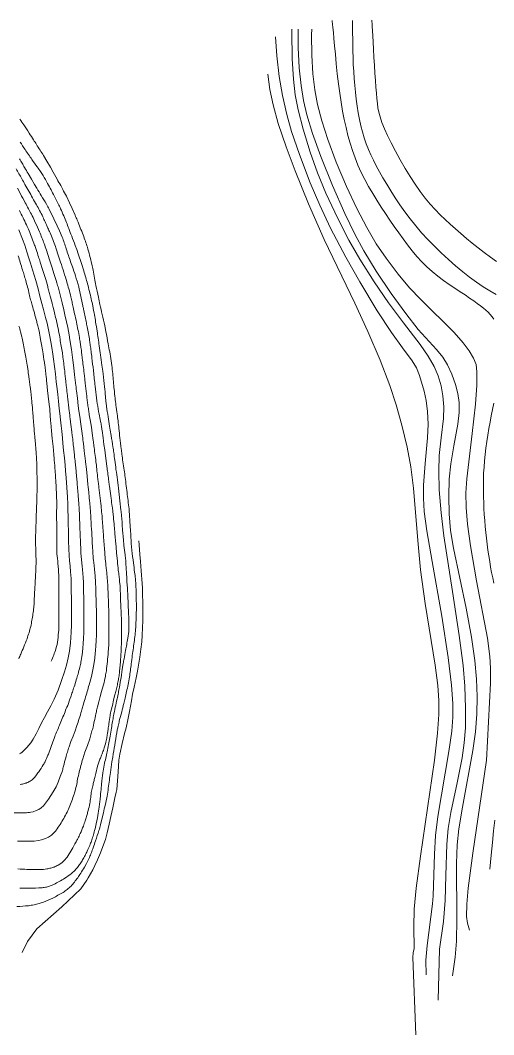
# Model space of a CAD drawing. Header units: inches. Extents: x 115425 to 116786, y 150085 to 152399.
# Drawn here: x 115959.2 to 116052.6, y 151017.7 to 151217.8 of the extents above; entities that cross this region are included whole.
import ezdxf

# ---------------------------------------------------------------- set-up
doc = ezdxf.new("R2010")
doc.units = ezdxf.units.IN
doc.header["$MEASUREMENT"] = 0
doc.layers.add('Contour', color=7, linetype='Continuous', lineweight=0, true_color=0xbed2ff)

msp = doc.modelspace()

# ---------------------------------------------------------------- linework, layer by layer
at = {"layer": 'Contour'}
for points in [[(116041.62, 151024.52), (116041.92, 151034.61), (116042.67, 151040.06), (116043, 151044.22), (116043.17, 151049.17), (116043.36, 151055.34), (116043.63, 151058.44), (116044.13, 151061.56), (116045.38, 151067.44), (116046.36, 151072.35), (116046.78, 151075.3), (116046.99, 151078.29), (116047.03, 151082.13), (116046.87, 151086.47), (116046.53, 151090.55), (116045.78, 151096.5), (116044.48, 151105.13), (116042.74, 151116.16), (116042.19, 151120.71), (116041.85, 151125.22), (116041.75, 151128.88), (116041.85, 151131.98), (116042.24, 151135.5), (116042.66, 151139.31), (116042.72, 151141.58), (116042.55, 151143.76), (116042.21, 151145.74), (116041.65, 151147.68), (116040.83, 151149.54), (116039.67, 151151.55), (116038.08, 151153.89), (116034.8, 151158.17), (116031.84, 151162.09), (116029.01, 151166.23), (116026.16, 151170.73), (116024.02, 151174.44), (116021.82, 151178.74), (116019.5, 151183.73), (116017.83, 151187.76), (116016.37, 151191.85), (116014.99, 151196.33), (116013.99, 151200.2), (116013.42, 151203.16), (116013.06, 151206.21), (116012.83, 151210.2), (116012.75, 151215.55), (116012.76, 151216.06)], [(116044.47, 151029.38), (116044.55, 151029.8), (116045, 151033.01), (116045.22, 151036.16), (116045.29, 151040.5), (116045.21, 151051.53), (116045.38, 151055.19), (116045.71, 151058.33), (116046.4, 151062.61), (116048.48, 151073.77), (116048.99, 151077.48), (116049.25, 151080.97), (116049.33, 151084.48), (116049.2, 151087.87), (116048.85, 151091.52), (116048.18, 151096.14), (116047.13, 151101.89), (116044.63, 151113.73), (116044.09, 151117.22), (116043.8, 151120.46), (116043.71, 151123.96), (116043.82, 151127.3), (116044.12, 151130.36), (116044.74, 151133.87), (116045.52, 151138.17), (116045.75, 151140.48), (116045.74, 151142.47), (116045.5, 151144.19), (116045.05, 151145.97), (116044.31, 151148.06), (116043.45, 151149.87), (116042.52, 151151.36), (116041.27, 151152.92), (116037.71, 151156.86), (116035.22, 151160), (116032.38, 151163.92), (116029.42, 151168.37), (116026.98, 151172.36), (116025.19, 151175.63), (116023.22, 151179.69), (116020.8, 151185.22), (116018.5, 151190.97), (116016.86, 151195.52), (116015.74, 151199.18), (116015.06, 151202.02), (116014.58, 151204.97), (116014.22, 151208.45), (116014.01, 151212.47), (116014.01, 151216.06)], [(116016.71, 151216.06), (116016.66, 151214.95), (116016.69, 151210.97), (116016.91, 151207.24), (116017.29, 151204.1), (116017.84, 151201.22), (116018.68, 151197.99), (116019.86, 151194.33), (116021.53, 151189.87), (116023.55, 151185.03), (116025.59, 151180.7), (116027.53, 151176.99), (116029.43, 151173.77), (116031.38, 151170.88), (116033.72, 151167.77), (116035.96, 151165.09), (116038.2, 151162.73), (116044.79, 151156.23), (116046.56, 151154.24), (116047.75, 151152.66), (116048.62, 151151.19), (116049.11, 151149.91), (116049.28, 151148.52), (116049.26, 151145.87), (116049.01, 151142.11), (116048.36, 151136.32), (116047.26, 151127.4), (116047.11, 151124.6), (116047.15, 151121.75), (116047.42, 151118.46), (116048.02, 151114.15), (116049.21, 151107.28), (116051.33, 151095.96), (116051.83, 151092.33), (116051.98, 151090.01), (116051.95, 151087.11), (116051.13, 151071.81), (116051.13, 151071.74)], [(116020.72, 151217.81), (116020.74, 151217.57), (116020.79, 151217.1), (116020.86, 151216.39), (116020.95, 151215.44), (116021.06, 151214.25), (116021.19, 151212.82), (116021.35, 151211.15), (116021.53, 151209.25), (116021.73, 151207.26), (116021.96, 151205.33), (116022.21, 151203.47), (116022.49, 151201.67), (116022.79, 151199.94), (116023.11, 151198.27), (116023.45, 151196.66), (116023.83, 151195.12), (116024.24, 151193.62), (116024.7, 151192.15), (116025.23, 151190.69), (116025.81, 151189.24), (116026.45, 151187.82), (116027.15, 151186.42), (116027.91, 151185.03), (116028.72, 151183.67), (116029.56, 151182.33), (116030.41, 151181), (116031.26, 151179.7), (116032.12, 151178.42), (116032.98, 151177.16), (116033.85, 151175.92), (116034.72, 151174.71), (116035.6, 151173.51), (116036.5, 151172.36), (116037.43, 151171.25), (116038.4, 151170.2), (116039.41, 151169.2), (116040.45, 151168.26), (116041.53, 151167.36), (116042.65, 151166.52), (116043.8, 151165.73), (116044.93, 151164.99), (116045.97, 151164.3), (116046.94, 151163.65), (116047.82, 151163.05), (116048.63, 151162.49), (116049.35, 151161.97), (116049.99, 151161.5), (116050.54, 151161.08), (116051.04, 151160.67), (116051.49, 151160.25), (116051.9, 151159.81), (116052.26, 151159.36), (116052.59, 151158.9)], [(116053.05, 151163.76), (116051.79, 151164.48), (116050.5, 151165.29), (116049.18, 151166.18), (116047.83, 151167.17), (116046.46, 151168.24), (116045.07, 151169.4), (116043.64, 151170.64), (116042.23, 151171.94), (116040.88, 151173.25), (116039.6, 151174.58), (116038.37, 151175.92), (116037.2, 151177.28), (116036.1, 151178.65), (116035.05, 151180.04), (116034.06, 151181.45), (116033.14, 151182.84), (116032.27, 151184.18), (116031.47, 151185.48), (116030.72, 151186.73), (116030.03, 151187.94), (116029.4, 151189.11), (116028.84, 151190.22), (116028.33, 151191.3), (116027.87, 151192.37), (116027.44, 151193.47), (116027.06, 151194.62), (116026.7, 151195.8), (116026.39, 151197.02), (116026.11, 151198.28), (116025.86, 151199.58), (116025.65, 151200.92), (116025.47, 151202.27), (116025.31, 151203.63), (116025.18, 151204.99), (116025.06, 151206.36), (116024.97, 151207.72), (116024.89, 151209.09), (116024.84, 151210.46), (116024.81, 151211.84), (116024.79, 151213.13), (116024.78, 151214.27), (116024.76, 151215.26), (116024.75, 151216.08), (116024.74, 151216.75), (116024.74, 151217.27), (116024.73, 151217.62), (116024.73, 151217.82)], [(116053.15, 151170.27), (116051.92, 151171.11), (116050.71, 151172.01), (116049.52, 151172.94), (116048.36, 151173.88), (116047.22, 151174.81), (116046.12, 151175.75), (116045.04, 151176.69), (116044, 151177.62), (116042.98, 151178.56), (116041.99, 151179.49), (116041.02, 151180.48), (116040.04, 151181.57), (116039.06, 151182.77), (116038.07, 151184.07), (116037.09, 151185.48), (116036.1, 151186.99), (116035.11, 151188.61), (116034.12, 151190.33), (116033.18, 151192.05), (116032.35, 151193.64), (116031.64, 151195.11), (116031.03, 151196.45), (116030.54, 151197.67), (116030.16, 151198.77), (116029.9, 151199.74), (116029.74, 151200.59), (116029.64, 151201.44), (116029.54, 151202.4), (116029.44, 151203.48), (116029.35, 151204.66), (116029.25, 151205.96), (116029.15, 151207.38), (116029.05, 151208.91), (116028.96, 151210.55), (116028.87, 151212.15), (116028.79, 151213.55), (116028.72, 151214.76), (116028.66, 151215.77), (116028.62, 151216.58), (116028.58, 151217.2), (116028.56, 151217.61), (116028.55, 151217.83)], [(116009.52, 151214.55), (116009.78, 151210.8), (116010.25, 151206.74), (116010.9, 151202.98), (116011.75, 151199.24), (116012.69, 151195.93), (116014.25, 151191.35), (116016.4, 151185.74), (116018.26, 151181.36), (116020.42, 151176.85), (116023.42, 151171.08), (116026.15, 151166.24), (116029.6, 151160.55), (116032.43, 151156.22), (116034.61, 151153.21), (116036.52, 151150.67), (116037.32, 151149.28), (116037.93, 151147.74), (116038.87, 151144.68), (116039.28, 151142.82), (116039.54, 151140.67), (116039.64, 151138.16), (116039.55, 151135.44), (116039.09, 151130.44), (116038.73, 151126.13), (116038.71, 151123.57), (116038.88, 151120.93), (116039.37, 151117.14), (116040.42, 151111.05), (116042.35, 151100.27), (116043.57, 151092.16), (116044.23, 151086.69), (116044.49, 151083.05), (116044.51, 151080.4), (116044.29, 151077.59), (116043.74, 151073.62), (116041.55, 151060.79), (116041.1, 151057), (116040.9, 151053.33), (116040.65, 151045.16), (116040.52, 151043.54)], [(116037.19, 151017.74), (116036.61, 151032.99), (116036.71, 151033.86), (116036.92, 151034.77), (116036.8, 151039), (116036.92, 151042.52), (116037.3, 151046.66), (116038.12, 151052.96), (116040.9, 151071.89), (116041.5, 151077.21), (116041.75, 151080.87), (116041.76, 151083.69), (116041.54, 151086.65), (116041.01, 151090.61), (116039.04, 151102.82), (116038.17, 151109.42), (116037.62, 151115.23), (116036.74, 151125.53), (116036.21, 151129.72), (116035.49, 151133.6), (116034.47, 151137.99), (116033.34, 151142), (116032.07, 151145.78), (116030.16, 151150.77), (116027.77, 151156.45), (116025.17, 151162.06), (116019.15, 151174.62), (116016.06, 151181.63), (116013.39, 151188.11), (116011.62, 151192.89), (116010.1, 151197.49), (116009.08, 151201.18), (116008.43, 151204.19), (116008.01, 151207.23)], [(115958.93, 151176.47), (115959.64, 151174.65), (115960.07, 151173.5), (115960.52, 151172.13), (115960.89, 151170.94), (115961.22, 151169.91), (115961.63, 151168.61), (115962.28, 151166.48), (115962.73, 151164.83), (115963.09, 151163.42), (115963.47, 151162), (115963.8, 151160.78), (115964.21, 151159.19), (115964.49, 151158.12), (115964.77, 151156.77), (115964.97, 151155.81), (115965.23, 151154.39), (115965.4, 151153.32), (115965.62, 151151.95), (115965.77, 151150.98), (115965.97, 151149.53), (115966.14, 151148.07), (115966.3, 151146.52), (115966.46, 151145.14), (115966.58, 151144.05), (115966.73, 151142.71), (115966.89, 151141.25), (115966.99, 151140.27), (115967.12, 151138.99), (115967.25, 151137.84), (115967.37, 151136.76), (115967.51, 151135.41), (115967.61, 151134.43), (115967.76, 151132.97), (115967.9, 151131.51), (115968.04, 151130.1), (115968.14, 151128.99), (115968.24, 151127.6), (115968.39, 151125.68), (115968.5, 151123.75), (115968.57, 151122.46), (115968.6, 151121.25), (115968.63, 151119.91), (115968.66, 151118.47), (115968.69, 151117.1), (115968.74, 151115.1), (115968.77, 151113.66), (115968.85, 151112.22), (115968.94, 151111.26), (115969.04, 151110.13), (115969.13, 151109.01), (115969.23, 151107.73), (115969.26, 151106.47), (115969.26, 151105.51), (115969.28, 151103.58), (115969.29, 151102.49), (115969.29, 151101.08), (115969.29, 151099.74), (115969.28, 151098.52), (115969.26, 151097.11), (115969.1, 151095.06), (115968.88, 151093.37), (115968.66, 151092.08), (115968.31, 151090.6), (115967.9, 151089.31), (115967.33, 151087.62), (115966.66, 151085.73), (115965.88, 151083.93), (115965.22, 151082.64), (115964.54, 151081.43), (115964.01, 151080.31), (115963.41, 151079.23), (115962.87, 151078.14), (115962.34, 151077.07), (115961.73, 151076.03), (115961.26, 151075.32), (115960.5, 151074.41), (115959.6, 151073.48), (115959.33, 151073.28), (115959.07, 151073.13)], [(116052.59, 151142.31), (116052.34, 151141.08), (116052.09, 151139.83), (116051.86, 151138.58), (116051.64, 151137.31), (116051.43, 151136.03), (116051.23, 151134.74), (116051.05, 151133.45), (116050.9, 151132.18), (116050.78, 151130.93), (116050.68, 151129.7), (116050.6, 151128.49), (116050.56, 151127.29), (116050.54, 151126.12), (116050.54, 151124.96), (116050.57, 151123.82), (116050.61, 151122.66), (116050.66, 151121.51), (116050.73, 151120.34), (116050.82, 151119.18), (116050.92, 151118.01), (116051.03, 151116.83), (116051.15, 151115.65), (116051.29, 151114.47), (116051.45, 151113.32), (116051.61, 151112.19), (116051.79, 151111.07), (116051.97, 151109.98), (116052.17, 151108.9), (116052.38, 151107.85), (116052.61, 151106.81)], [(115959.55, 151033.96), (115960.62, 151036.15), (115962.47, 151038.6), (115967.41, 151042.94), (115971.16, 151046.52), (115972.32, 151048.22), (115972.61, 151048.68), (115973.5, 151050.26), (115973.92, 151051.09), (115974.44, 151052.22), (115975.04, 151053.62), (115975.71, 151055.38), (115975.99, 151056.26), (115976.33, 151057.55), (115976.73, 151059.28), (115977.06, 151060.79), (115977.44, 151062.52), (115977.88, 151064.44), (115978.14, 151065.6), (115978.22, 151066.13), (115978.46, 151068.69), (115978.55, 151070.64), (115978.64, 151071.9), (115978.82, 151073.06), (115979.27, 151075.15), (115979.78, 151077.12), (115980.07, 151078.3), (115980.39, 151079.86), (115980.72, 151081.52), (115981.11, 151083.57), (115981.37, 151084.91), (115981.65, 151086.28), (115982.05, 151088.12), (115982.31, 151089.45), (115982.6, 151091.03), (115982.79, 151092.2), (115983.01, 151093.78), (115983.18, 151095.25), (115983.27, 151096.5), (115983.33, 151098.03), (115983.35, 151099.35), (115983.35, 151100.57), (115983.35, 151102.44), (115983.33, 151105.09), (115983.31, 151105.87), (115983.27, 151106.71), (115983.06, 151109.27), (115982.89, 151111.11), (115982.76, 151112.49), (115982.63, 151114.34), (115982.57, 151115.13)], [(116051.13, 151071.86), (116048.44, 151053.54), (116047.56, 151046.62), (116047.25, 151043.5), (116047.22, 151041.07), (116047.38, 151039.76), (116047.79, 151038.33)], [(116052.78, 151060.03), (116052.57, 151057.97), (116052.34, 151055.68), (116052.1, 151053.16), (116051.84, 151050.41)], [(116040.52, 151043.54), (116039.44, 151035.33), (116039.18, 151032.45), (116039.27, 151029.58)]]:
    msp.add_lwpolyline(points, dxfattribs=at)
for points in [[(115959.14, 151198.34, 0.007129), (115959.93, 151197.2, -0.004163), (115960.95, 151195.6, -0.005648), (115961.82, 151194.23, -0.017857), (115962.38, 151193.36, -0.005062), (115963.12, 151192.19, -0.001994), (115963.79, 151191.14), (115964.45, 151190.06), (115965.15, 151188.85), (115965.68, 151187.9), (115966.46, 151186.49, -0.007287), (115967.17, 151185.23, -0.00662), (115967.76, 151184.16), (115968.3, 151183.15), (115968.94, 151181.83), (115969.45, 151180.7), (115970, 151179.41, -0.010368), (115970.44, 151178.38, -0.008054), (115971.04, 151176.91, -0.004482), (115971.59, 151175.5, -0.003991), (115972.06, 151174.24, -0.002127), (115972.45, 151173.05, -0.001504), (115972.87, 151171.49, -0.004996), (115973.3, 151169.72, -0.005673), (115973.55, 151168.55, -0.013681), (115973.86, 151166.95, -0.010609), (115974.13, 151165.54, -0.004943), (115974.6, 151163.2, -0.007457), (115974.92, 151161.76, -0.002396), (115975.36, 151159.83, 0.002708), (115975.86, 151157.57), (115976.1, 151156.44, 0.003975), (115976.55, 151154, 0.00223), (115976.84, 151152.41), (115977.06, 151151.12), (115977.26, 151149.76, -0.001944), (115977.45, 151148.13, -0.006521), (115977.58, 151146.59, -0.001324), (115977.71, 151145.04, -0.001601), (115977.9, 151143.28, -0.001959), (115978.06, 151141.94, -0.008522), (115978.3, 151140.19, -0.007119), (115978.48, 151138.8, -0.010392), (115978.65, 151137.3, 0.010276), (115978.85, 151135.5, 0.002353), (115979.11, 151133.28, 0.003058), (115979.24, 151132.25, 0.005896), (115979.45, 151130.77, -0.007429), (115979.7, 151129.09, -0.003858), (115979.89, 151127.67, 0.003196), (115980.11, 151125.99), (115980.27, 151124.7, 0.002803), (115980.47, 151123.08, 0.005517), (115980.65, 151121.44, -0.00485), (115980.76, 151120.19), (115980.83, 151119.02), (115980.94, 151117.12, -0.001211), (115981.1, 151114.61), (115981.21, 151113.31, -0.005488), (115981.51, 151110.81, -0.007243), (115981.75, 151108.98, -0.004848), (115981.92, 151107.7, 0.002995), (115982, 151106.64, 0.001389), (115982.08, 151104.52, 0.004575), (115982.1, 151102.86, 0.007034), (115982.1, 151101.46, 0.001511), (115982.06, 151099.76, 0.006534), (115982, 151098.47, -0.00937), (115981.87, 151096.95, -0.014561), (115981.71, 151095.52, -0.0073), (115981.51, 151094.06, -0.00363), (115981.3, 151092.54, -0.004295), (115981.1, 151090.91, -0.006053), (115980.93, 151089.6, -0.008049), (115980.73, 151088.29, -0.007755), (115980.46, 151086.8, -0.008247), (115980.17, 151085.45, -0.003493), (115979.87, 151084.1, 0.003328), (115979.63, 151083.08, 0.003907), (115979.23, 151081.41, -0.004809), (115978.74, 151079.64, -0.008359), (115978.49, 151078.62, -0.007332), (115978.34, 151077.87, -0.003761), (115977.93, 151075.47, -0.003757), (115977.54, 151073.11), (115977.44, 151072.5), (115977.29, 151071.55, -0.013188), (115976.98, 151069.45, 0.0232), (115976.78, 151067.93, 0.006722), (115976.57, 151066.36, 0.002132), (115976.32, 151064.82), (115976.06, 151063.53), (115975.88, 151062.7, 0.002236), (115975.49, 151061.06), (115975.04, 151059.15, 0.006362), (115974.73, 151058.03, -0.006165), (115974.05, 151055.99, -0.007998), (115973.58, 151054.63, -0.009558), (115973.22, 151053.65, -0.002596), (115972.83, 151052.7), (115972.26, 151051.54), (115971.84, 151050.76, -0.006574), (115971.12, 151049.58, -0.012509), (115970.54, 151048.71, -0.003088), (115969.9, 151047.84, -0.003158), (115969.21, 151047.05, -0.00433), (115968.45, 151046.38, -0.016689), (115967.64, 151045.81, -0.013152), (115965.61, 151044.68, -0.012719), (115963.78, 151043.88, -0.008156), (115962.91, 151043.59, -0.012649), (115961.91, 151043.35, -0.012308), (115960.84, 151043.19, -0.030633), (115958.52, 151043.04, -0.032126)], [(115959.17, 151193.82, -0.003113), (115960.14, 151192.33, -0.005911), (115961.51, 151190.36, 0.010489), (115962.54, 151188.93, 0.004167), (115963.2, 151187.99), (115963.71, 151187.19, 0.005327), (115964.6, 151185.64, -0.008099), (115965.27, 151184.38, -0.016271), (115965.89, 151183.19, -0.00868), (115966.68, 151181.64, -0.002873), (115967.16, 151180.64, -0.003033), (115967.77, 151179.27, -0.003875), (115968.3, 151177.96, -0.006076), (115968.77, 151176.74, -0.008263), (115969.34, 151175.26, -0.008732), (115970.05, 151173.4), (115970.36, 151172.59), (115970.65, 151171.75), (115971.28, 151169.85), (115971.72, 151168.43, -0.008561), (115972.11, 151167.12, -0.00378), (115972.47, 151165.84, -0.003533), (115972.85, 151164.35, -0.003834), (115973.2, 151162.87, -0.005142), (115973.5, 151161.49, -0.004465), (115973.84, 151159.71, -0.005281), (115974.06, 151158.37, -0.005645), (115974.35, 151156.51, -0.004726), (115974.55, 151155.14, -0.006295), (115974.77, 151153.6, -0.001276), (115975.02, 151151.82, -0.001746), (115975.32, 151149.83), (115975.49, 151148.62), (115975.56, 151148.09, 0.002635), (115975.83, 151145.52, -0.00433), (115976, 151143.62, -0.007123), (115976.13, 151142.32), (115976.28, 151141.15, -0.004608), (115976.59, 151139.13, 0.006757), (115976.89, 151137.35, 0.008115), (115977.14, 151135.91, 0.004698), (115977.48, 151133.7, 0.00453), (115977.64, 151132.55, -0.005619), (115977.84, 151131.04, -0.002036), (115978.08, 151129.22, -0.003907), (115978.36, 151127.17), (115978.51, 151126.04), (115978.57, 151125.54), (115978.85, 151123.07), (115979.06, 151121.23, -0.003453), (115979.17, 151120.13), (115979.27, 151118.86, -0.001592), (115979.38, 151117.15, -0.002664), (115979.5, 151115.85, -0.011829), (115979.65, 151114.24, 0.008736), (115979.88, 151112.38, 0.002082), (115979.99, 151111.34), (115980.04, 151110.47, 0.010524), (115980.16, 151108.48, -0.018817), (115980.24, 151107.13), (115980.33, 151105.77), (115980.43, 151104.19), (115980.5, 151102.94), (115980.57, 151100.63, 0.001333), (115980.62, 151099.09), (115980.63, 151098.21, -0.005902), (115980.59, 151097.26), (115980.41, 151095.93, -0.002199), (115980.19, 151094.7, -0.003862), (115979.98, 151093.54, -0.026332), (115979.67, 151091.89, -0.018625), (115979.5, 151090.97), (115979.33, 151089.85), (115979.08, 151088.14, -0.001347), (115978.76, 151086.3, 0.002398), (115978.55, 151085.19, 0.010928), (115978.29, 151083.96, -0.007141), (115977.94, 151082.33, -0.00335), (115977.59, 151080.62, -0.005542), (115977.39, 151079.53, -0.006458), (115977.18, 151078.23, 0.004868), (115976.93, 151076.62, 0.002112), (115976.69, 151075.33, 0.003327), (115976.4, 151073.87, 0.011254), (115976.13, 151072.64, -0.009103), (115975.82, 151071.29, -0.003547), (115975.53, 151069.71, -0.003157), (115975.39, 151068.73, -0.010712), (115975.29, 151067.65, 0.00982), (115975.15, 151066.13, 0.00958), (115974.97, 151064.34, 0.015551), (115974.86, 151063.32, 0.004451), (115974.73, 151062.3, -0.003153), (115974.42, 151060.52), (115974.18, 151059.34, -0.001898), (115973.87, 151058.02, -0.011902), (115973.55, 151056.87, -0.006752), (115973.24, 151055.92, -0.008184), (115972.92, 151055.09, -0.007189), (115972.41, 151053.96, -0.01131), (115971.98, 151053.1, -0.013461), (115971.5, 151052.22, -0.014068), (115971.03, 151051.47, -0.010043), (115970.49, 151050.73, -0.009873), (115969.88, 151050.06, -0.009429), (115969.3, 151049.54, -0.019911), (115967.96, 151048.59, -0.019224), (115965.82, 151047.38, -0.026705), (115965.13, 151047.09, -0.031103), (115964.36, 151046.87, -0.012656), (115963.52, 151046.74, -0.012041), (115960.86, 151046.62, -0.00709), (115959.13, 151046.67, -0.00691)], [(115959.05, 151190.49, -0.013027), (115959.55, 151189.65, -0.005765), (115960.05, 151188.8, -0.002559), (115960.77, 151187.58), (115961.41, 151186.47), (115962.01, 151185.43), (115962.46, 151184.69, -0.005731), (115963.34, 151183.26, -0.011554), (115964.35, 151181.58, 0.00733), (115964.9, 151180.56), (115965.81, 151178.67), (115966.48, 151177.26), (115966.93, 151176.3), (115967.46, 151175.07, -0.004778), (115967.88, 151173.95, 0.005113), (115968.26, 151172.78, 0.006843), (115968.69, 151171.46, -0.003493), (115969.13, 151170.2, -0.00326), (115969.61, 151168.84, -0.01016), (115970.25, 151166.93, -0.009322), (115970.49, 151166.15, -0.002391), (115970.73, 151165.23, -0.001608), (115971.13, 151163.42, -0.002368), (115971.53, 151161.56, -0.010824), (115971.69, 151160.86, -0.012061), (115971.94, 151159.65, -0.012801), (115972.19, 151158.43, 0.011356), (115972.4, 151157.37, 0.003571), (115972.65, 151156.03, -0.003284), (115972.88, 151154.67, -0.004613), (115973.02, 151153.71, -0.011318), (115973.16, 151152.57, -0.009367), (115973.32, 151151.24, -0.004834), (115973.62, 151148.78), (115973.64, 151148.58, -0.000917), (115973.97, 151145.69), (115974.31, 151142.79), (115974.38, 151142.25, -0.003355), (115974.75, 151140.16, -0.002663), (115975.04, 151138.7, -0.005511), (115975.21, 151137.8, -0.007892), (115975.34, 151136.93), (115975.54, 151135.46), (115975.71, 151134.13), (115975.85, 151133.08), (115976.02, 151131.9), (115976.17, 151130.92), (115976.3, 151129.79, 0.013053), (115976.44, 151128.62, 0.003364), (115976.63, 151127.17, 0.007542), (115976.76, 151126.16, -0.012301), (115976.86, 151125.43, -0.004684), (115977.11, 151123.53, -0.002769), (115977.34, 151121.93, -0.002601), (115977.48, 151120.96), (115977.54, 151120.37, 0.006904), (115977.7, 151118.52, -0.008319), (115977.83, 151116.97, -0.005268), (115977.9, 151116.14, 0.005074), (115977.99, 151115.16), (115978.11, 151113.95), (115978.21, 151112.74), (115978.3, 151111.71), (115978.36, 151111.13, 0.005722), (115978.54, 151109.37, -0.009478), (115978.69, 151108.17, -0.006388), (115978.8, 151107.16), (115978.88, 151106.26, -0.001645), (115978.95, 151104.86, 0.003058), (115978.99, 151103.7, 0.002832), (115979.02, 151102.51, -0.0023), (115979.1, 151101.04, -0.002598), (115979.15, 151099.62, 0.003015), (115979.16, 151097.77, 0.002438), (115979.17, 151096.01), (115979.15, 151094.68, 0.005301), (115979.07, 151093.1, -0.006312), (115979.01, 151092.18, -0.009491), (115978.91, 151090.8, -0.006177), (115978.8, 151089.57, -0.004767), (115978.68, 151088.52, 0.004644), (115978.53, 151087.51, 0.007134), (115978.3, 151086.47, -0.011958), (115978.03, 151085.43, -0.002497), (115977.8, 151084.55), (115977.6, 151083.7), (115977.36, 151082.69, -0.002448), (115977, 151081.15, -0.009444), (115976.92, 151080.73, -0.004158), (115976.68, 151079.08, -0.00244), (115976.53, 151078.03), (115976.41, 151077.12, -0.005235), (115976.25, 151076.22, -0.006122), (115975.98, 151075.14, -0.015105), (115975.74, 151074.3, -0.014558), (115975.42, 151073.35, -0.008994), (115975.07, 151072.44, 0.010687), (115974.79, 151071.7), (115974.46, 151070.68), (115974.1, 151069.26), (115973.89, 151068.44, 0.007859), (115973.71, 151067.67, 0.011656), (115973.5, 151066.84), (115973.2, 151065.5, 0.002774), (115973.06, 151064.24, -0.003224), (115972.87, 151063.01, -0.016714), (115972.49, 151061.58, -0.013901), (115972.25, 151060.75, -0.009973), (115971.99, 151059.91, -0.00862), (115971.65, 151058.89, -0.012761), (115971.04, 151057.4, 0.015583), (115970.56, 151056.44, 0.008346), (115970.2, 151055.75, 0.013883), (115969.38, 151054.25), (115968.47, 151052.79), (115967.89, 151052.11), (115967.38, 151051.65), (115966.67, 151051.18, 0.005044), (115965.91, 151050.81, 0.009552), (115965.26, 151050.6, 0.026515), (115964.43, 151050.43, -0.014483), (115963.78, 151050.35, -0.004906), (115962.3, 151050.31, -0.013215), (115958.74, 151050.45, -0.012895)], [(115958.68, 151055.92, 0.001908), (115961.44, 151055.9), (115961.93, 151055.92), (115962.82, 151056.03), (115963.42, 151056.16, 0.004155), (115964.15, 151056.41), (115964.78, 151056.71), (115965.34, 151057.09, 0.002652), (115965.92, 151057.61, 0.003813), (115966.31, 151058.07, 0.002696), (115967.08, 151059.22, 0.0023), (115967.78, 151060.41, 0.002184), (115968.43, 151061.62, 0.003622), (115969.01, 151062.87, 0.005078), (115969.49, 151064.17, 0.003216), (115969.92, 151065.48, 0.001769), (115970.28, 151066.81, 0.001908), (115970.51, 151068.16, 0.004055), (115970.81, 151069.5, 0.004885), (115971.17, 151070.84, 0.003819), (115971.53, 151072.17), (115971.95, 151073.49), (115972.45, 151074.78), (115972.91, 151076.09), (115973.27, 151077.42, 0.008108), (115973.56, 151078.41, -0.007367), (115973.89, 151079.91, -0.015875), (115974.21, 151081.42, -0.019619), (115974.45, 151082.43), (115974.71, 151083.43), (115974.97, 151084.44), (115975.23, 151085.44), (115975.73, 151087.24), (115975.82, 151087.58), (115975.99, 151088.46, -0.002225), (115976.19, 151089.49, -0.012061), (115976.4, 151091.36, -0.003913), (115976.55, 151093.2), (115976.64, 151094.66), (115976.68, 151095.7, -0.003918), (115976.7, 151096.74, -0.012607), (115976.7, 151097.78, -0.002468), (115976.69, 151098.82), (115976.67, 151100.76), (115976.59, 151102.98), (115976.55, 151104.54), (115976.48, 151106.1, 0.003936), (115976.42, 151107.14, 0.00218), (115976.32, 151108.18, 0.016316), (115976.21, 151109.21, -0.015265), (115976.1, 151110.24, -0.009174), (115975.92, 151112.03, -0.00485), (115975.83, 151113.35, -0.008362), (115975.75, 151114.39, -0.017834), (115975.67, 151115.42, -0.010708), (115975.59, 151116.46, -0.004221), (115975.48, 151118.02, -0.00374), (115975.41, 151119.05, -0.01623), (115975.33, 151120.09, -0.009044), (115975.19, 151121.64, -0.002207), (115975.07, 151122.68, -0.002267), (115974.94, 151123.71, -0.009481), (115974.82, 151124.74, -0.027316), (115974.7, 151125.77, 0.016858), (115974.58, 151126.81), (115974.46, 151127.82, 0.001503), (115974.29, 151129.35, 0.005401), (115974.13, 151130.75, 0.012576), (115973.91, 151132.4, 0.01652), (115973.72, 151133.92, 0.008494), (115973.59, 151134.94), (115973.4, 151136.42), (115973.24, 151137.59), (115973, 151138.99), (115972.82, 151140, -0.003436), (115972.67, 151141.02, -0.004327), (115972.52, 151142.03, -0.028881), (115972.38, 151143.04, 0.022009), (115972.26, 151144.06, 0.004839), (115972.15, 151145.08, 0.00894), (115972.03, 151146.1), (115971.91, 151147.12), (115971.8, 151148.13, 0.007031), (115971.61, 151149.71, -0.014606), (115971.44, 151151.19, -0.056382), (115971.31, 151152.2, 0.017095), (115971.17, 151153.29, 0.004031), (115971.02, 151154.23, 0.0154), (115970.86, 151155.24, 0.038324), (115970.57, 151156.81, 0.016657), (115970.28, 151158.26, 0.003045), (115969.93, 151159.96, 0.004676), (115969.64, 151161.27, 0.005028), (115969.41, 151162.27, 0.007735), (115969.18, 151163.26, 0.027534), (115968.78, 151164.88, -0.028793), (115968.4, 151166.24, -0.004294), (115967.81, 151168.13, 0.004482), (115967.13, 151170.13), (115966.81, 151171.1, 0.001574), (115966.28, 151172.75, 0.006615), (115966.13, 151173.21, -0.004658), (115965.61, 151174.57, -0.009338), (115965.07, 151175.92, 0.00638), (115964.65, 151176.85, 0.013188), (115964.1, 151178.07, 0.011487), (115963.64, 151179.06, 0.026649), (115963.01, 151180.32, 0.025169), (115962.39, 151181.44, 0.011343), (115961.63, 151182.78, 0.016206), (115960.86, 151184.11, 0.001678), (115960.12, 151185.45, -0.001576), (115959.5, 151186.59, -0.002318), (115958.4, 151188.53, 0.002242)], [(115958.68, 151184.7), (115959.23, 151183.6, -0.00111), (115960.19, 151181.84, -0.003329), (115960.81, 151180.67, -0.005214), (115961.39, 151179.6, -0.002247), (115962.04, 151178.27), (115962.58, 151177.05), (115962.98, 151176.12, 0.001588), (115963.48, 151174.93, 0.004444), (115963.9, 151173.79, 0.002392), (115964.36, 151172.52), (115964.99, 151170.57), (115965.44, 151169.2), (115965.92, 151167.72, 0.003135), (115966.42, 151166.06, 0.005761), (115966.73, 151164.98), (115967.07, 151163.66), (115967.45, 151162.13), (115967.79, 151160.72), (115968.02, 151159.74), (115968.33, 151158.34), (115968.56, 151157.21), (115968.83, 151155.78), (115969.01, 151154.79), (115969.31, 151152.91), (115969.59, 151150.79), (115969.77, 151149.3), (115969.93, 151147.93, 0.016969), (115970.17, 151145.78, 0.002984), (115970.29, 151144.76), (115970.46, 151143.27), (115970.64, 151141.77), (115970.78, 151140.77), (115970.93, 151139.66), (115971.15, 151138.18), (115971.35, 151136.77), (115971.48, 151135.77, -0.006358), (115971.6, 151134.77), (115971.71, 151133.77), (115971.83, 151132.77, 0.005184), (115971.95, 151131.76, 0.00251), (115972.08, 151130.76), (115972.24, 151129.26), (115972.37, 151127.94), (115972.55, 151126.24), (115972.6, 151125.74), (115972.7, 151124.73), (115972.79, 151123.72, 0.002084), (115972.89, 151122.71, 0.002865), (115973.04, 151121.11), (115973.12, 151119.68), (115973.18, 151118.67, 0.006168), (115973.23, 151117.66), (115973.29, 151116.65), (115973.38, 151115.13), (115973.47, 151113.62, -0.007479), (115973.53, 151112.6, 0.008213), (115973.69, 151110.87), (115973.82, 151109.58), (115973.96, 151108.17), (115974.04, 151107.05, -0.003746), (115974.1, 151105.93, -0.005964), (115974.13, 151104.52), (115974.15, 151103.5), (115974.18, 151102.49), (115974.21, 151101.33, 0.003075), (115974.22, 151100.46, -0.004794), (115974.22, 151099.45, -0.004461), (115974.23, 151098.1), (115974.22, 151097.01, -0.003484), (115974.2, 151095.88, 0.006819), (115974.11, 151094.38, 0.004831), (115974.03, 151093.37, 0.002086), (115973.89, 151092.01), (115973.74, 151090.74), (115973.48, 151089.36), (115973.26, 151088.37), (115972.77, 151086.72, 0.003311), (115972.41, 151085.45, 0.002428), (115971.98, 151084, 0.003948), (115971.56, 151082.55, -0.003478), (115971.29, 151081.58, -0.001714), (115970.83, 151080.08, -0.004578), (115970.36, 151078.75), (115970.03, 151077.68), (115969.63, 151076.62), (115969.2, 151075.58), (115968.82, 151074.52, -0.002412), (115968.49, 151073.45, -0.001962), (115968.16, 151072.38, -0.003467), (115967.74, 151070.71, -0.004168), (115967.51, 151069.81), (115967.1, 151068.64), (115966.67, 151067.53), (115966.25, 151066.63), (115965.69, 151065.62), (115964.8, 151064.18), (115963.81, 151062.9), (115963.34, 151062.49), (115962.88, 151062.19), (115962.36, 151061.94), (115961.75, 151061.73), (115961.28, 151061.62, -0.002214), (115960.16, 151061.48), (115956.79, 151061.47)], [(115959.19, 151067.1, -0.005616), (115959.66, 151067.18, -0.00637), (115960.34, 151067.38, -0.009827), (115960.8, 151067.57, -0.016692), (115961.14, 151067.76, -0.007654), (115961.53, 151068.04, 0.005347), (115961.82, 151068.3), (115961.98, 151068.47), (115962.26, 151068.81, 0.006304), (115962.84, 151069.6, 0.011226), (115963.75, 151070.97, 0.009932), (115964.1, 151071.62, 0.006076), (115964.67, 151072.86, 0.003068), (115964.99, 151073.65, 0.002145), (115965.47, 151075.13, 0.0076), (115965.99, 151076.54, 0.015732), (115966.45, 151077.68, 0.01346), (115966.96, 151078.8, 0.003614), (115967.45, 151080.09, 0.027686), (115968.04, 151081.41, -0.091572), (115968.56, 151082.67, -0.02075), (115969.16, 151084.36, -0.003888), (115969.48, 151085.32, -0.026984), (115969.81, 151086.35, 0.040665), (115970.25, 151087.76, 0.00894), (115970.6, 151088.88, 0.005203), (115970.96, 151090.25, 0.025216), (115971.17, 151091.22, 0.020352), (115971.39, 151092.68), (115971.53, 151093.89), (115971.63, 151094.94), (115971.69, 151095.83), (115971.74, 151097.11, -0.003904), (115971.75, 151098.1, 0.002067), (115971.76, 151099.09, 0.005529), (115971.75, 151101.32, 0.012644), (115971.74, 151102.73, 0.013803), (115971.71, 151104.02, 0.008363), (115971.69, 151105.32, 0.019566), (115971.67, 151106.53, 0.01198), (115971.6, 151107.97, 0.014741), (115971.51, 151108.96, 0.013768), (115971.42, 151109.94, 0.00169), (115971.29, 151111.25, 0.003086), (115971.17, 151112.62, 0.018795), (115971.09, 151114.37, 0.020021), (115971.03, 151115.81, 0.012054), (115970.99, 151116.76, 0.012896), (115970.95, 151117.78, 0.011318), (115970.92, 151118.81, 0.014644), (115970.86, 151120.29, 0.016658), (115970.79, 151121.77, 0.014217), (115970.67, 151123.52, 0.01531), (115970.57, 151124.72, 0.016646), (115970.45, 151126.19, 0.013074), (115970.33, 151127.51, 0.009222), (115970.26, 151128.27, 0.019266), (115970.2, 151129.03, 0.008782), (115970.08, 151130.3, 0.008255), (115969.93, 151131.63, 0.016412), (115969.8, 151132.77, 0.006636), (115969.66, 151134.11, 0.007857), (115969.49, 151135.59, 0.007546), (115969.37, 151136.68, 0.007065), (115969.13, 151138.55, 0.004955), (115969, 151139.53, 0.006806), (115968.79, 151141.26, 0.019111), (115968.66, 151142.4, -0.015898), (115968.54, 151143.48, -0.002802), (115968.37, 151144.97), (115968.32, 151145.46, -0.00342), (115968.18, 151146.63, -0.003353), (115967.96, 151148.67, -0.016266), (115967.82, 151149.83, 0.014739), (115967.61, 151151.39, 0.02094), (115967.45, 151152.55, -0.020475), (115967.23, 151153.91, -0.012256), (115966.99, 151155.32, 0.013194), (115966.65, 151157.1, 0.002963), (115966.48, 151157.9, 0.006655), (115966.18, 151159.21), (115965.96, 151160.12), (115965.75, 151160.96, 0.003084), (115965.5, 151161.94, 0.002922), (115965.11, 151163.42, 0.00299), (115964.85, 151164.42, 0.00278), (115964.61, 151165.32), (115964.22, 151166.69), (115963.98, 151167.49), (115963.61, 151168.66), (115963.13, 151170.14, 0.011681), (115962.81, 151171.17, 0.006706), (115962.34, 151172.59, 0.005784), (115962.03, 151173.49, 0.007454), (115961.51, 151174.91, 0.007147), (115960.94, 151176.31, 0.005388), (115960.43, 151177.48, 0.002615), (115959.76, 151178.89, 0.002737), (115959.02, 151180.34, 0.00584)], [(115958.8, 151171.34, 0.006113), (115959.19, 151170.03, 0.00391), (115959.65, 151168.6, -0.005291), (115959.98, 151167.55, -0.005199), (115960.28, 151166.51, -0.004126), (115960.64, 151165.2, -0.010419), (115960.97, 151163.82, 0.012614), (115961.25, 151162.68, 0.003267), (115961.54, 151161.64, -0.00221), (115961.98, 151160.11, -0.001533), (115962.44, 151158.41, -0.003069), (115962.67, 151157.56, -0.0123), (115962.9, 151156.55, -0.007499), (115963.22, 151154.88, -0.001905), (115963.45, 151153.57, -0.001645), (115963.69, 151152.05, -0.002069), (115964.05, 151149.76, -0.007662), (115964.14, 151149.14, -0.006473), (115964.26, 151147.99, 0.004327), (115964.44, 151146.26), (115964.6, 151144.81), (115964.73, 151143.71), (115964.91, 151142.07), (115965, 151141.18, -0.007973), (115965.1, 151139.96, 0.006281), (115965.22, 151138.42), (115965.37, 151136.83), (115965.51, 151135.36), (115965.66, 151133.76), (115965.81, 151132.17, -0.002398), (115965.91, 151131.07, -0.001254), (115966.08, 151128.96, -0.003972), (115966.18, 151127.55, -0.003025), (115966.29, 151125.68, -0.004792), (115966.37, 151123.8, -0.007386), (115966.39, 151122.57, -0.002895), (115966.38, 151121.2, 0.003264), (115966.38, 151119.99), (115966.39, 151118.1), (115966.39, 151117.75), (115966.4, 151115.56), (115966.4, 151113.92), (115966.41, 151113.21, 0.027027), (115966.44, 151112.61, -0.008299), (115966.63, 151110.67, -0.001685), (115966.81, 151108.37, -0.012692), (115966.83, 151108.06, -0.005179), (115966.83, 151107.47, -0.001437), (115966.83, 151105.35), (115966.83, 151102.68), (115966.82, 151100.08), (115966.81, 151099.39), (115966.8, 151097.73, -0.019821), (115966.79, 151097.54, -0.001992), (115966.6, 151095.63, -0.051416), (115966.23, 151093.84, -0.036185), (115965.27, 151091.42)], [(115958.89, 151091.9, -0.018807), (115959.32, 151092.81, -0.010822), (115959.91, 151094.23, -0.013387), (115960.53, 151095.83, -0.016771), (115960.93, 151097.03, -0.010995), (115961.27, 151098.25, 0.007679), (115961.5, 151099.49, 0.003941), (115961.7, 151100.73, 0.009404), (115961.85, 151101.98, 0.031516), (115961.93, 151103.24, 0.009353), (115962, 151104.49, 0.00386), (115962.06, 151105.74, 0.011174), (115962.14, 151107.15, 0.010462), (115962.2, 151108.24, 0.011865), (115962.27, 151109.67, 0.012841), (115962.32, 151110.81, 0.012664), (115962.3, 151112, 0.01057), (115962.27, 151113.25, 0.010643), (115962.22, 151114.5, 0.009731), (115962.21, 151115.76, 0.004548), (115962.26, 151117.01, 0.00984), (115962.3, 151118.28, 0.016687), (115962.33, 151119.54, 0.008673), (115962.37, 151120.8, 0.012591), (115962.46, 151123.14, 0.006308), (115962.49, 151124.18, 0.006226), (115962.51, 151125.14, 0.019262), (115962.52, 151126.16, 0.012874), (115962.52, 151127.18, 0.017112), (115962.5, 151128.21, 0.018047), (115962.47, 151129.45, 0.010414), (115962.45, 151130.26, 0.01372), (115962.41, 151131.24, 0.007899), (115962.36, 151132.09, 0.007655), (115962.29, 151133.06, 0.00615), (115962.2, 151134.14, 0.007463), (115962.09, 151135.38, 0.005824), (115961.99, 151136.4, 0.005899), (115961.88, 151137.72, 0.009294), (115961.75, 151139.26, 0.016037), (115961.66, 151140.5, 0.004927), (115961.51, 151142.38, 0.003684), (115961.42, 151143.3), (115961.26, 151144.6), (115961.13, 151145.62, 0.003903), (115960.99, 151146.64, 0.003022), (115960.87, 151147.66, 0.00748), (115960.7, 151148.99, 0.004687), (115960.59, 151149.81, 0.009306), (115960.31, 151151.39, 0.013682), (115960.05, 151152.72, 0.0072), (115959.75, 151154.17, 0.005466), (115959.48, 151155.41), (115959.24, 151156.4, 0.002214), (115958.95, 151157.48, 0.005072)]]:
    msp.add_lwpolyline(points, format="xyb", dxfattribs=at)

doc.saveas('drawing.dxf')
